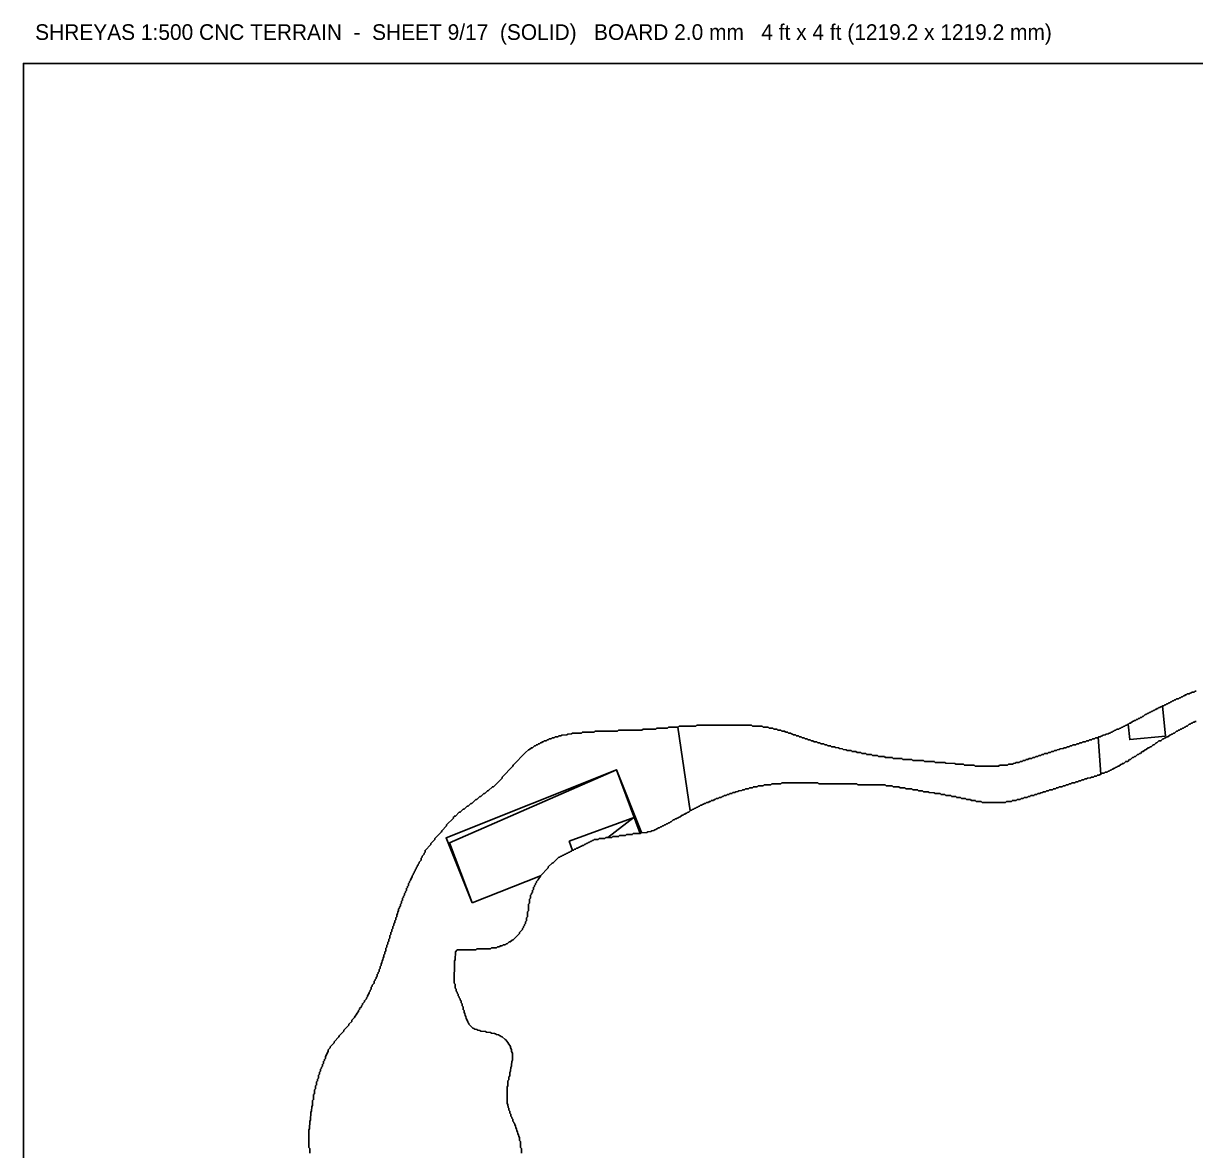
# Model space of a CAD drawing. Header units: millimetres. Extents: x 0 to 1219, y 0 to 1240.
# Drawn here: x 0 to 600, y 663 to 1240 of the extents above; entities that cross this region are included whole.
import ezdxf

# ---------------------------------------------------------------- set-up
doc = ezdxf.new("R2010")
doc.units = ezdxf.units.MM
for name, color, linetype in [('CUT_OUTER', 1, 'Continuous'), ('ENGRAVE_BLDG_BOX', 5, 'Continuous'), ('ENGRAVE_BLDG_FOOTPRINT', 8, 'Continuous'), ('ENGRAVE_NEXT', 3, 'Continuous'), ('ENGRAVE_SITE_BOUNDARY', 6, 'Continuous'), ('NOTES', 7, 'Continuous'), ('SHEET_EDGE', 7, 'Continuous')]:
    doc.layers.add(name, color=color, linetype=linetype)

msp = doc.modelspace()

# ---------------------------------------------------------------- linework, layer by layer
at = {"layer": 'CUT_OUTER'}
msp.add_lwpolyline([(600, 898.03), (599.47, 898), (599, 897.53), (598, 897.52), (597.5, 897.02), (596.97, 897), (596.5, 896.53), (595.5, 896.51), (595, 896.02), (594.5, 896.02), (594, 895.53), (593.5, 895.52), (593, 895.03), (592.5, 895.02), (592, 894.53), (591.47, 894.5), (591, 894.03), (590, 894.02), (589.5, 893.52), (589, 893.52), (588.5, 893.03), (588, 893.02), (587.5, 892.53), (587, 892.52), (586.5, 892.03), (586, 892.02), (585.5, 891.53), (585, 891.52), (584.5, 891.03), (584, 891.02), (583.5, 890.53), (583, 890.52), (582.5, 890.03), (582, 890.02), (581.5, 889.53), (581, 889.52), (580.5, 889.03), (580, 889.02), (579.5, 888.53), (579, 888.52), (578.5, 888.03), (578, 888.02), (577.5, 887.53), (577, 887.52), (576.5, 887.03), (576, 887.02), (575.5, 886.53), (575, 886.52), (574.5, 886.03), (574, 886.02), (573, 885.03), (572.5, 885.02), (572, 884.53), (571.5, 884.52), (571, 884.03), (570.5, 884.02), (570, 883.53), (569.5, 883.52), (569, 883.03), (568.5, 883.02), (568, 882.53), (567.5, 882.52), (566.5, 881.53), (566, 881.52), (565.5, 881.03), (565, 881.02), (564.5, 880.53), (564, 880.52), (563.5, 880.03), (563, 880.02), (562.5, 879.53), (562, 879.52), (561.5, 879.03), (560.97, 879), (560.5, 878.54), (559.5, 878.52), (559, 878.03), (558.5, 878.02), (558, 877.53), (557.5, 877.52), (557, 877.03), (556.5, 877.02), (556, 876.53), (555.46, 876.5), (555, 876.04), (554, 876.02), (553.5, 875.54), (552.5, 875.52), (552, 875.03), (551.46, 875), (551, 874.54), (550, 874.52), (549.5, 874.04), (548.5, 874.02), (548, 873.54), (547, 873.52), (546.5, 873.04), (545.5, 873.02), (545, 872.54), (544, 872.52), (543.5, 872.04), (542, 872.02), (541.5, 871.54), (540.5, 871.52), (540, 871.04), (539, 871.02), (538.5, 870.54), (537, 870.52), (536.5, 870.03), (535.5, 870.02), (535, 869.54), (534, 869.52), (533.5, 869.04), (532.5, 869.02), (532, 868.54), (530.5, 868.52), (530, 868.03), (529, 868.02), (528.5, 867.54), (527.5, 867.52), (527, 867.04), (526, 867.02), (525.5, 866.54), (524.5, 866.52), (524, 866.04), (522.5, 866.02), (522, 865.54), (521, 865.52), (520.5, 865.04), (519.5, 865.02), (519, 864.54), (518, 864.52), (517.5, 864.04), (516.5, 864.02), (516, 863.54), (514.5, 863.52), (514, 863.04), (513, 863.02), (512.5, 862.54), (511.5, 862.52), (511, 862.04), (510, 862.02), (509.5, 861.54), (508, 861.52), (507.5, 861.04), (506.5, 861.02), (506, 860.54), (504, 860.52), (503.5, 860.04), (499.5, 860.02), (499, 859.54), (487, 859.54), (486.5, 860.02), (481.5, 860.04), (481, 860.52), (477, 860.54), (476.5, 861.02), (472, 861.04), (471.5, 861.52), (466.5, 861.54), (466, 862.02), (461, 862.04), (460.5, 862.52), (455, 862.54), (454.5, 863.02), (450, 863.04), (449.5, 863.52), (445, 863.54), (444.5, 864.02), (441, 864.04), (440.5, 864.52), (437.5, 864.54), (437, 865.02), (434.5, 865.04), (434, 865.52), (431.5, 865.54), (431, 866.02), (429, 866.04), (428.5, 866.52), (426.5, 866.54), (426, 867.02), (424, 867.04), (423.5, 867.52), (421.5, 867.54), (421, 868.02), (419.5, 868.04), (419, 868.52), (417.5, 868.54), (417, 869.02), (415.5, 869.05), (415, 869.52), (413.5, 869.55), (413, 870.02), (411.5, 870.05), (411, 870.53), (410, 870.55), (409.5, 871.02), (408, 871.05), (407.5, 871.53), (406.5, 871.55), (406, 872.03), (404.5, 872.05), (404, 872.53), (403, 872.55), (402.5, 873.03), (401.5, 873.05), (401, 873.53), (400, 873.55), (399.5, 874.03), (398.5, 874.05), (398, 874.53), (397, 874.55), (396.5, 875.03), (395.5, 875.05), (395, 875.53), (394, 875.55), (393.55, 876), (393, 876.04), (392.5, 876.53), (391.5, 876.55), (391, 877.03), (390, 877.04), (389.5, 877.52), (388, 877.55), (387.5, 878.02), (386, 878.05), (385.5, 878.52), (384, 878.55), (383.5, 879.02), (381.5, 879.05), (381, 879.52), (378.5, 879.55), (378, 880.02), (373, 880.05), (372.5, 880.52), (344.5, 880.53), (344, 880.05), (335.5, 880.03), (335, 879.55), (330, 879.53), (329.5, 879.06), (324, 879.03), (323.5, 878.56), (317, 878.53), (316.5, 878.06), (304.5, 878.03), (304, 877.55), (292.5, 877.52), (292, 877.05), (286, 877.02), (285.5, 876.55), (281, 876.52), (280.5, 876.04), (278.5, 876.02), (278, 875.54), (275.5, 875.52), (275, 875.04), (274, 875.02), (273.5, 874.54), (272, 874.52), (271.5, 874.04), (270.5, 874.02), (270, 873.54), (269, 873.52), (268.5, 873.03), (267.96, 873), (267.5, 872.54), (266.5, 872.52), (266, 872.03), (265.47, 872), (265, 871.53), (264.5, 871.52), (264, 871.03), (263.5, 871.02), (263, 870.53), (262.5, 870.52), (262, 870.03), (261.5, 870.02), (260.5, 869.04), (260, 869.02), (259, 868.03), (258.48, 868), (256.97, 866.5), (250.5, 860.03), (250.46, 859.5), (245, 854.03), (244.95, 853.5), (240.5, 849.05), (240, 849.03), (238, 847.05), (237.5, 847.03), (236, 845.55), (235.5, 845.53), (234, 844.05), (233.5, 844.03), (232, 842.54), (231.5, 842.53), (229.5, 840.54), (229, 840.53), (227.5, 839.04), (227, 839.03), (225.5, 837.54), (225, 837.52), (223.5, 836.04), (223, 836.02), (221, 834.04), (220.48, 834), (219.98, 833.5), (219.97, 833), (216.5, 829.53), (216.46, 829), (214, 826.53), (213.96, 826), (210.5, 822.53), (210.47, 822), (208.48, 820), (208.47, 819.5), (205.49, 816.5), (205.47, 815.5), (204.98, 815), (204.97, 814.5), (203.98, 813.5), (203.97, 813), (203.48, 812.5), (203.47, 811.5), (202.48, 810.5), (202.47, 810), (201.98, 809.5), (201.97, 809), (201.48, 808.5), (201.47, 808), (200.98, 807.5), (200.97, 807), (200.48, 806.5), (200.47, 806), (199.98, 805.5), (199.97, 805), (199.48, 804.5), (199.47, 804), (198.98, 803.5), (198.97, 803), (198.48, 802.5), (198.47, 802), (197.98, 801.5), (197.97, 801), (197.48, 800.5), (197.47, 800), (196.98, 799.5), (196.97, 798.5), (196.5, 798.03), (196.47, 797.5), (195.98, 797), (195.97, 796), (195.5, 795.53), (195.47, 795), (194.98, 794.5), (194.97, 793.5), (194.5, 793.03), (194.47, 792.5), (193.98, 792), (193.97, 791), (193.48, 790.5), (193.47, 789.5), (192.98, 789), (192.97, 788), (192.5, 787.53), (192.47, 787), (191.98, 786.5), (191.97, 785.5), (191.48, 785), (191.47, 784), (190.98, 783.5), (190.97, 782.5), (190.48, 782), (190.47, 781), (189.98, 780.5), (189.97, 779.5), (189.48, 779), (189.47, 778), (188.98, 777.5), (188.97, 776.5), (188.48, 776), (188.47, 775), (187.98, 774.5), (187.97, 773.5), (187.48, 773), (187.47, 771.5), (186.98, 771), (186.97, 770), (186.48, 769.5), (186.47, 768.5), (185.98, 768), (185.97, 767), (185.48, 766.5), (185.46, 765), (184.98, 764.5), (184.97, 763.5), (184.48, 763), (184.47, 762), (183.98, 761.5), (183.97, 760.5), (183.48, 760), (183.46, 759), (182.98, 758.5), (182.96, 757.5), (182.48, 757), (182.46, 756), (181.98, 755.5), (181.96, 754.5), (181.5, 754.04), (181.47, 753.5), (180.98, 753), (180.96, 752), (180.5, 751.54), (180.46, 751), (179.98, 750.5), (179.97, 750), (179.48, 749.5), (179.46, 748.5), (178.48, 747.5), (178.47, 747), (177.98, 746.5), (177.96, 745.5), (177.48, 745), (177.46, 744.5), (176.98, 744), (176.96, 743.5), (176.48, 743), (176.46, 742.5), (175.98, 742), (175.96, 741.5), (175.48, 741), (175.46, 740.5), (174.5, 739.53), (174.46, 739), (173.48, 738), (173.46, 737.5), (172.98, 737), (172.96, 736.5), (171.98, 735.5), (171.96, 735), (171.48, 734.5), (171.46, 734), (170.5, 733.03), (170.46, 732.5), (169.48, 731.5), (169.46, 731), (168, 729.53), (167.96, 729), (166.48, 727.5), (166.46, 727), (164, 724.53), (163.96, 724), (161.5, 721.53), (161.46, 721), (159, 718.53), (158.97, 718), (157, 716.03), (156.97, 715.5), (155.99, 714.5), (155.97, 713.5), (155.5, 713.03), (155.47, 712.5), (154.98, 712), (154.97, 711.5), (154.48, 711), (154.47, 710), (154, 709.54), (153.97, 709), (153.48, 708.5), (153.47, 707.5), (152.98, 707), (152.96, 706), (152.5, 705.54), (152.47, 705), (151.98, 704.5), (151.97, 703.5), (151.48, 703), (151.46, 702), (150.98, 701.5), (150.96, 700), (150.48, 699.5), (150.46, 698.5), (149.98, 698), (149.96, 696.5), (149.48, 696), (149.46, 694.5), (148.98, 694), (148.96, 692), (148.48, 691.5), (148.46, 689), (147.98, 688.5), (147.95, 686), (147.48, 685.5), (147.45, 683), (146.98, 682.5), (146.95, 678.5), (146.48, 678), (146.45, 674), (145.98, 673.5), (145.98, 664.5), (146.46, 664), (146.48, 661.5)], dxfattribs=at)
at = {"layer": 'ENGRAVE_BLDG_BOX'}
for points in [[(584.36, 874.89), (566.05, 873.16), (565.31, 881.03), (565.5, 881.03), (566, 881.52), (566.5, 881.53), (567.5, 882.52), (568, 882.53), (568.5, 883.02), (569, 883.03), (569.5, 883.52), (570, 883.53), (570.5, 884.02), (571, 884.03), (571.5, 884.52), (572, 884.53), (572.5, 885.02), (573, 885.03), (574, 886.02), (574.5, 886.03), (575, 886.52), (575.5, 886.53), (576, 887.02), (576.5, 887.03), (577, 887.52), (577.5, 887.53), (578, 888.02), (578.5, 888.03), (579, 888.52), (579.5, 888.53), (580, 889.02), (580.5, 889.03), (581, 889.52), (581.5, 889.53), (582, 890.02), (582.5, 890.03), (582.89, 890.41), (584.36, 874.89)], [(229.59, 789.57), (216.26, 822.95), (303.45, 857.76), (316.31, 825.56), (316, 825.55), (315.5, 825.11), (312, 825.05), (311.5, 824.6), (308.5, 824.55), (308, 824.09), (305, 824.04), (304.5, 823.59), (301.5, 823.54), (301, 823.09), (298, 823.04), (297.5, 822.58), (294.5, 822.54), (294, 822.07), (292, 822.03), (291.5, 821.56), (291, 821.54), (290.5, 821.07), (290, 821.04), (289.5, 820.57), (289, 820.54), (288.5, 820.07), (288, 820.04), (287.5, 819.57), (287, 819.54), (286.5, 819.07), (286, 819.04), (285.5, 818.57), (285, 818.54), (284.5, 818.07), (283.93, 818), (283.5, 817.57), (283, 817.54), (282.5, 817.07), (282, 817.04), (281.5, 816.57), (281, 816.54), (280.5, 816.07), (280, 816.04), (279.5, 815.57), (279, 815.54), (278.5, 815.07), (278, 815.04), (277.5, 814.57), (277, 814.54), (276.5, 814.07), (276, 814.04), (275.5, 813.56), (275, 813.54), (274.5, 813.06), (274, 813.04), (271, 810.07), (270.45, 810), (268.5, 808.05), (268.43, 807.5), (264.5, 803.55), (264.49, 803.5), (229.59, 789.57)], [(562.14, 860.92), (562.42, 860.94), (562.16, 860.69), (562.14, 860.92)], [(279.26, 821.12), (312.87, 833.52), (315.86, 825.43), (315.5, 825.11), (312, 825.05), (311.5, 824.6), (308.5, 824.55), (308, 824.09), (305, 824.04), (304.5, 823.59), (301.5, 823.54), (301, 823.09), (298, 823.04), (297.5, 822.58), (294.5, 822.54), (294, 822.07), (292, 822.03), (291.5, 821.56), (291, 821.54), (290.5, 821.07), (290, 821.04), (289.5, 820.57), (289, 820.54), (288.5, 820.07), (288, 820.04), (287.5, 819.57), (287, 819.54), (286.5, 819.07), (286, 819.04), (285.5, 818.57), (285, 818.54), (284.5, 818.07), (283.93, 818), (283.5, 817.57), (283, 817.54), (282.5, 817.07), (282, 817.04), (281.5, 816.57), (281, 816.54), (280.96, 816.5), (279.26, 821.12)]]:
    msp.add_lwpolyline(points, close=True, dxfattribs=at)
at = {"layer": 'ENGRAVE_BLDG_FOOTPRINT'}
for points in [[(584.36, 874.89), (566.05, 873.16), (565.31, 881.03), (565.5, 881.03), (566, 881.52), (566.5, 881.53), (567.5, 882.52), (568, 882.53), (568.5, 883.02), (569, 883.03), (569.5, 883.52), (570, 883.53), (570.5, 884.02), (571, 884.03), (571.5, 884.52), (572, 884.53), (572.5, 885.02), (573, 885.03), (574, 886.02), (574.5, 886.03), (575, 886.52), (575.5, 886.53), (576, 887.02), (576.5, 887.03), (577, 887.52), (577.5, 887.53), (578, 888.02), (578.5, 888.03), (579, 888.52), (579.5, 888.53), (580, 889.02), (580.5, 889.03), (581, 889.52), (581.5, 889.53), (582, 890.02), (582.5, 890.03), (582.89, 890.41), (584.36, 874.89)], [(229.59, 789.57), (218.08, 820.35), (303.45, 857.76), (315.62, 825.21), (315.5, 825.11), (312, 825.05), (311.5, 824.6), (308.5, 824.55), (308, 824.09), (305, 824.04), (304.5, 823.59), (301.5, 823.54), (301, 823.09), (298, 823.04), (297.5, 822.58), (294.5, 822.54), (294, 822.07), (292, 822.03), (291.5, 821.56), (291, 821.54), (290.5, 821.07), (290, 821.04), (289.5, 820.57), (289, 820.54), (288.5, 820.07), (288, 820.04), (287.5, 819.57), (287, 819.54), (286.5, 819.07), (286, 819.04), (285.5, 818.57), (285, 818.54), (284.5, 818.07), (283.93, 818), (283.5, 817.57), (283, 817.54), (282.5, 817.07), (282, 817.04), (281.5, 816.57), (281, 816.54), (280.5, 816.07), (280, 816.04), (279.5, 815.57), (279, 815.54), (278.5, 815.07), (278, 815.04), (277.5, 814.57), (277, 814.54), (276.5, 814.07), (276, 814.04), (275.5, 813.56), (275, 813.54), (274.5, 813.06), (274, 813.04), (271, 810.07), (270.45, 810), (268.5, 808.05), (268.43, 807.5), (264.5, 803.55), (264.49, 803.5), (229.59, 789.57)], [(562.14, 860.92), (562.42, 860.94), (562.16, 860.69), (562.14, 860.92)], [(312.56, 833.4), (312.87, 833.52), (315.86, 825.43), (315.5, 825.11), (312, 825.05), (311.5, 824.6), (308.5, 824.55), (308, 824.09), (305, 824.04), (304.5, 823.59), (301.5, 823.54), (301, 823.09), (298.98, 823.06), (312.56, 833.4)]]:
    msp.add_lwpolyline(points, close=True, dxfattribs=at)
at = {"layer": 'ENGRAVE_NEXT'}
msp.add_lwpolyline([(254.84, 661.5), (254.78, 664), (254.5, 664.29), (254.4, 664.5), (254.29, 667.5), (253.9, 668), (253.81, 669.5), (253.4, 670), (253.32, 671), (252.91, 671.5), (252.83, 672.5), (252.41, 673), (252.33, 674), (251.91, 674.5), (251.83, 675.5), (251.4, 676), (251.35, 676.5), (250.91, 677), (250.86, 677.5), (250.42, 678), (250.35, 679), (250, 679.35), (249.92, 679.5), (249.87, 680), (249.43, 680.5), (249.37, 681.5), (248.93, 682), (248.87, 683), (248.43, 683.5), (248.38, 684.5), (247.94, 685), (247.88, 686.5), (247.44, 687), (247.43, 695.5), (247.84, 696), (247.92, 698.5), (248.32, 699), (248.4, 700.5), (248.5, 700.71), (248.8, 701), (248.89, 703), (249, 703.23), (249.27, 703.5), (249.38, 705.5), (249.5, 705.78), (249.73, 706), (249.8, 706.5), (249.85, 708.5), (250, 708.85), (250.16, 709), (250.24, 709.5), (250.2, 712.5), (250.08, 713), (249.79, 713.5), (249.7, 714.5), (249.55, 715), (249.26, 715.5), (249.18, 716), (248.99, 716.5), (248.24, 717.5), (248.05, 718), (247.21, 719), (247, 719.42), (246.5, 719.71), (245, 721.08), (244.5, 721.26), (244, 721.64), (243.5, 721.78), (243, 722.14), (242, 722.33), (241.5, 722.69), (241, 722.79), (239.5, 722.88), (239, 723.27), (237, 723.41), (236.5, 723.82), (234, 723.94), (233.5, 724.38), (232.5, 724.44), (232, 724.9), (231, 724.95), (230.5, 725.43), (229.94, 725.5), (227.96, 727.5), (227.93, 728), (227.46, 728.5), (227.43, 729), (227, 729.44), (226.93, 730), (226.46, 730.5), (226.43, 731.5), (225.96, 732), (225.93, 733), (225.46, 733.5), (225.43, 734.5), (224.96, 735), (224.92, 736.5), (224.46, 737), (224.42, 738), (223.96, 738.5), (223.92, 739.5), (223.5, 739.92), (223.43, 740.5), (222.96, 741), (222.94, 741.5), (222.47, 742), (222.43, 743), (222, 743.44), (221.94, 744), (221.47, 744.5), (221.45, 745.5), (220.97, 746), (220.95, 748), (220.47, 748.5), (220.48, 760), (220.96, 760.5), (220.99, 764.5), (222, 765.52), (231.5, 765.59), (232, 766.04), (238.5, 766.1), (239, 766.14), (239.5, 766.57), (242, 766.67), (242.5, 767.09), (243.5, 767.16), (244, 767.59), (245, 767.67), (245.5, 768.1), (246.5, 768.2), (247, 768.62), (247.5, 768.7), (248.5, 769.61), (249, 769.69), (250, 770.62), (250.5, 770.71), (253.8, 774), (253.89, 774.5), (255.29, 776), (255.38, 776.5), (255.82, 777), (255.89, 777.5), (256.32, 778), (256.39, 778.5), (256.81, 779), (256.91, 780), (257.32, 780.5), (257.42, 782), (257.84, 782.5), (257.94, 785), (258.37, 785.5), (258.45, 789), (258.9, 789.5), (258.96, 791.5), (259.41, 792), (259.46, 793.5), (259.93, 794), (260, 794.59), (260.42, 795), (260.46, 796), (260.92, 796.5), (260.96, 797.5), (261.43, 798), (261.5, 798.57), (261.93, 799), (261.96, 799.5), (262.44, 800), (262.46, 800.5), (263.43, 801.5), (263.46, 802), (264.43, 803), (264.5, 803.55), (268.43, 807.5), (268.5, 808.05), (270.45, 810), (271, 810.07), (274, 813.04), (274.5, 813.06), (275, 813.54), (275.5, 813.56), (276, 814.04), (276.5, 814.07), (277, 814.54), (277.5, 814.57), (278, 815.04), (278.5, 815.07), (279, 815.54), (279.5, 815.57), (280, 816.04), (280.5, 816.07), (281, 816.54), (281.5, 816.57), (282, 817.04), (282.5, 817.07), (283, 817.54), (283.5, 817.57), (283.93, 818), (284.5, 818.07), (285, 818.54), (285.5, 818.57), (286, 819.04), (286.5, 819.07), (287, 819.54), (287.5, 819.57), (288, 820.04), (288.5, 820.07), (289, 820.54), (289.5, 820.57), (290, 821.04), (290.5, 821.07), (291, 821.54), (291.5, 821.56), (292, 822.03), (294, 822.07), (294.5, 822.54), (297.5, 822.58), (298, 823.04), (301, 823.09), (301.5, 823.54), (304.5, 823.59), (305, 824.04), (308, 824.09), (308.5, 824.55), (311.5, 824.6), (312, 825.05), (315.5, 825.11), (316, 825.55), (319, 825.62), (319.5, 826.06), (321, 826.12), (321.5, 826.56), (322.5, 826.62), (323, 827.07), (323.5, 827.11), (324, 827.56), (324.5, 827.6), (325, 828.06), (325.5, 828.1), (326, 828.56), (326.5, 828.6), (327, 829.06), (327.5, 829.09), (328, 829.56), (328.5, 829.59), (329, 830.06), (329.5, 830.09), (330, 830.56), (330.5, 830.59), (331, 831.06), (331.5, 831.1), (332.5, 832.05), (333, 832.08), (333.5, 832.55), (334, 832.58), (334.5, 833.05), (335, 833.08), (335.5, 833.55), (336, 833.59), (337, 834.55), (337.5, 834.57), (338, 835.05), (338.5, 835.08), (339, 835.55), (339.5, 835.58), (340, 836.05), (340.5, 836.08), (341.5, 837.04), (342, 837.07), (342.43, 837.5), (343, 837.57), (343.5, 838.04), (344, 838.07), (344.5, 838.54), (345, 838.57), (345.5, 839.04), (346, 839.07), (346.5, 839.54), (347, 839.56), (347.5, 840.04), (348, 840.06), (348.5, 840.54), (349, 840.56), (349.5, 841.03), (350.5, 841.07), (350.94, 841.5), (351.5, 841.56), (352, 842.03), (353, 842.07), (353.44, 842.5), (354, 842.56), (354.5, 843.03), (355.5, 843.06), (356, 843.53), (357, 843.56), (357.44, 844), (358, 844.06), (358.5, 844.53), (359.5, 844.56), (360, 845.03), (361, 845.06), (361.5, 845.53), (362.5, 845.56), (363, 846.03), (364, 846.06), (364.5, 846.53), (365.5, 846.55), (366, 847.03), (367.5, 847.06), (368, 847.53), (369, 847.55), (369.5, 848.03), (371, 848.05), (371.5, 848.53), (373, 848.55), (373.5, 849.03), (375.5, 849.05), (376, 849.52), (378.5, 849.55), (379, 850.02), (382.5, 850.05), (383, 850.52), (387.5, 850.55), (388, 851.02), (406.5, 851.02), (407, 850.54), (426.5, 850.52), (427, 850.03), (441, 850.01), (441.5, 849.53), (444.5, 849.51), (445, 849.03), (448, 849.01), (448.5, 848.53), (451, 848.51), (451.5, 848.03), (454.5, 848.01), (455, 847.53), (457.5, 847.51), (458, 847.03), (460, 847.02), (460.5, 846.53), (463, 846.52), (463.5, 846.03), (466, 846.02), (466.5, 845.53), (469, 845.52), (469.5, 845.03), (471.5, 845.02), (472, 844.53), (474.5, 844.52), (475, 844.03), (477, 844.02), (477.5, 843.53), (479.5, 843.52), (480, 843.03), (482, 843.02), (482.5, 842.53), (484.5, 842.52), (485, 842.03), (487, 842.02), (487.5, 841.54), (490, 841.52), (490.5, 841.04), (502.5, 841.04), (503, 841.52), (505.5, 841.54), (506, 842.02), (508, 842.04), (508.5, 842.52), (510, 842.54), (510.5, 843.02), (511.5, 843.04), (512, 843.52), (513.5, 843.54), (514, 844.02), (515, 844.03), (515.5, 844.52), (517, 844.54), (517.5, 845.02), (518.5, 845.03), (519, 845.52), (520, 845.53), (520.5, 846.02), (521.5, 846.03), (522, 846.52), (523, 846.53), (523.5, 847.02), (524.5, 847.03), (525, 847.52), (526.5, 847.53), (527, 848.02), (528, 848.03), (528.5, 848.52), (529.5, 848.53), (530, 849.02), (531.5, 849.04), (532, 849.52), (533, 849.53), (533.5, 850.02), (534.5, 850.03), (535, 850.52), (536, 850.53), (536.5, 851.02), (538, 851.04), (538.5, 851.52), (539.5, 851.53), (540, 852.02), (541, 852.03), (541.5, 852.52), (542.5, 852.53), (543, 853.02), (544, 853.03), (544.5, 853.52), (546, 853.54), (546.5, 854.02), (547.5, 854.03), (548, 854.52), (549, 854.54), (549.5, 855.02), (550.5, 855.04), (550.97, 855.5), (551.5, 855.53), (552, 856.02), (553, 856.03), (553.5, 856.52), (554.5, 856.54), (554.96, 857), (555.5, 857.03), (556, 857.52), (556.5, 857.53), (557, 858.02), (557.5, 858.03), (558, 858.52), (558.5, 858.53), (559, 859.02), (559.5, 859.03), (560, 859.52), (560.5, 859.54), (561.47, 860.5), (562, 860.53), (562.5, 861.02), (563, 861.03), (564, 862.02), (565, 862.04), (566, 863.02), (566.5, 863.03), (567.5, 864.02), (568, 864.03), (568.5, 864.52), (569, 864.53), (570, 865.52), (570.5, 865.53), (571, 866.02), (571.5, 866.03), (572.48, 867), (573, 867.03), (574, 868.02), (574.5, 868.03), (575.5, 869.02), (576, 869.03), (576.5, 869.52), (577, 869.53), (577.98, 870.5), (578.5, 870.53), (579.5, 871.52), (580, 871.53), (581, 872.51), (582, 872.53), (583, 873.52), (583.5, 873.53), (584, 874.02), (584.5, 874.03), (585, 874.52), (585.5, 874.53), (586.5, 875.52), (587, 875.53), (587.5, 876.02), (588, 876.03), (588.5, 876.52), (589, 876.53), (590, 877.52), (590.5, 877.52), (591, 878.02), (591.5, 878.03), (592, 878.52), (592.5, 878.53), (593, 879.02), (593.5, 879.03), (594, 879.52), (594.5, 879.53), (595, 880.02), (595.5, 880.03), (596.5, 881.02), (597, 881.02), (597.5, 881.52), (598, 881.52), (598.5, 882.02), (599, 882.02), (599.5, 882.52), (600, 882.52)], dxfattribs=at)
at = {"layer": 'ENGRAVE_SITE_BOUNDARY'}
for points in [[(341.13, 836.68), (334.81, 879.55)], [(549.97, 874.49), (551.21, 855.52)]]:
    msp.add_lwpolyline(points, dxfattribs=at)
at = {"layer": 'SHEET_EDGE'}
msp.add_lwpolyline([(0, 0), (1219.2, 0), (1219.2, 1219.2), (0, 1219.2)], close=True, dxfattribs=at)

# ---------------------------------------------------------------- texts
at = {"layer": 'NOTES'}
msp.add_text('SHREYAS 1:500 CNC TERRAIN  -  SHEET 9/17  (SOLID)   BOARD 2.0 mm   4 ft x 4 ft (1219.2 x 1219.2 mm)', height=8, dxfattribs=at).set_placement((6, 1231.2))

doc.saveas('drawing.dxf')
